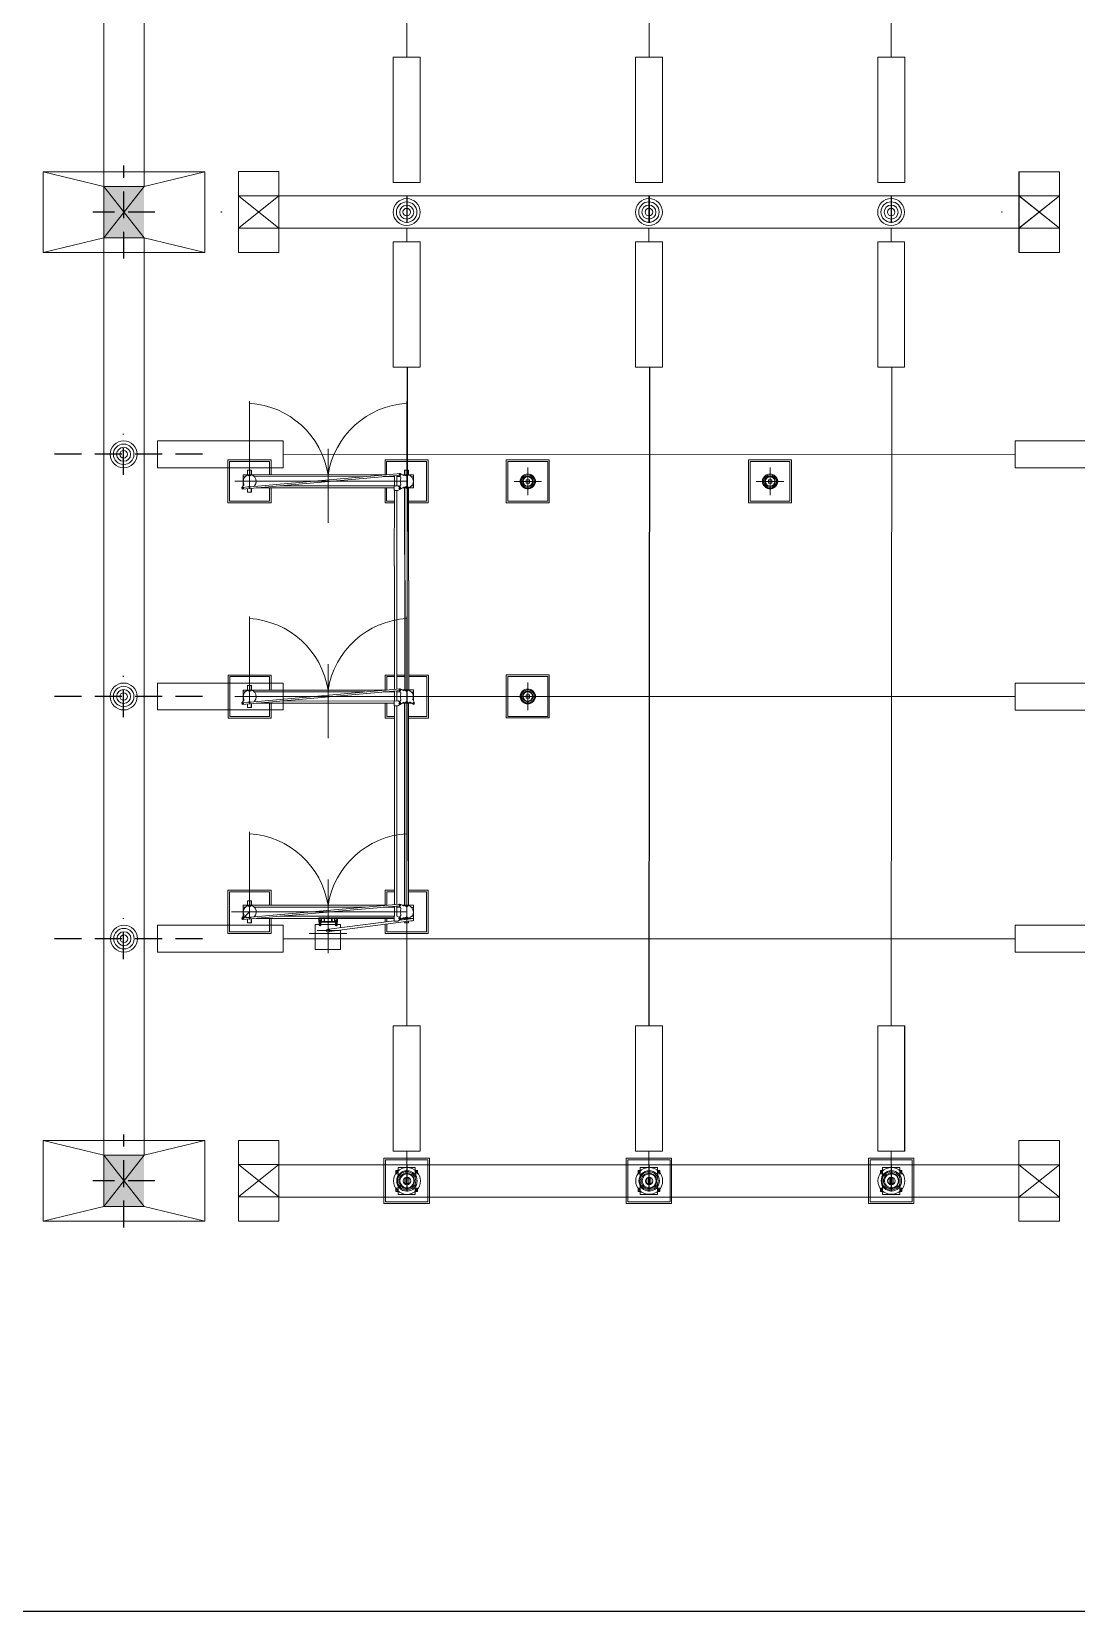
# Model space of a CAD drawing. Header units: metres. Extents: x 252 to 379, y 116 to 201.
# Drawn here: x 346.53 to 365.94, y 115.57 to 144.92 of the extents above; entities that cross this region are included whole.
import ezdxf

# ---------------------------------------------------------------- set-up
doc = ezdxf.new("R2010")
doc.units = ezdxf.units.M
doc.linetypes.add('ACAD_ISO10W100', pattern=[18.5, 12, -3, 0.5, -3])
doc.linetypes.add('DASHED', pattern=[0.75, 0.5, -0.25])
for name, color, linetype, lineweight in [('C-ESTRUCTURA', 94, 'Continuous', 9), ('E-CONDUCTOR', 40, 'Continuous', 15), ('E-EQUIPOS', 250, 'Continuous', 0), ('E-SIMBOLOS', 4, 'Continuous', 25), ('KOMPONENTE', 7, 'Continuous', 5), ('L-STRUCTUR_SET_A', 94, 'Continuous', 9)]:
    doc.layers.add(name, color=color, linetype=linetype, lineweight=lineweight)
doc.layers.add('ESTRUCTURAS', color=1, linetype='Continuous')
doc.layers.add('Fence', color=252, linetype='Continuous')
doc.layers.add('NOPRINT', color=13, linetype='DASHED', plot=False)

# ---------------------------------------------------------------- blocks, each defined once
blk = doc.blocks.new('set_2s_1d')
at = {"layer": 'C-ESTRUCTURA'}
for p, q in [((33.129, -16.025), (33.129, 1.025)), ((33.879, -16.025), (33.879, 1.025)), ((32.004, -17.25), (32.003, -15.75)), ((32.004, -15.75), (33.129, -16.025)), ((32.004, -15.75), (35.004, -15.75)), ((35.004, -15.75), (33.879, -16.025)), ((35.004, -15.75), (35.004, -17.25)), ((35.629, -15.748), (35.629, -17.248)), ((36.379, -15.748), (35.629, -15.748)), ((35.631, -15.748), (35.631, -17.248)), ((36.381, -15.748), (35.631, -15.748)), ((36.379, -15.748), (36.379, -17.248)), ((36.381, -15.748), (36.381, -17.248)), ((50.131, -15.75), (50.131, -17.25)), ((50.881, -15.75), (50.131, -15.75)), ((50.132, -15.749), (50.132, -17.249)), ((50.882, -15.749), (50.132, -15.749)), ((50.881, -15.75), (50.881, -17.25)), ((50.882, -15.749), (50.882, -17.249)), ((33.879, -16.025), (33.129, -16.975)), ((33.879, -16.975), (33.129, -16.025)), ((33.129, -16.975), (33.129, -16.025)), ((33.879, -16.025), (33.129, -16.025)), ((35.629, -16.798), (36.379, -16.198)), ((36.379, -16.798), (35.629, -16.198)), ((35.631, -16.798), (36.381, -16.198)), ((36.381, -16.798), (35.631, -16.198)), ((36.381, -16.2), (50.131, -16.2)), ((36.383, -16.2), (50.133, -16.2)), ((50.131, -16.8), (50.881, -16.2)), ((50.881, -16.8), (50.131, -16.2)), ((50.132, -16.799), (50.882, -16.199)), ((50.882, -16.799), (50.132, -16.199)), ((32.004, -17.25), (33.129, -16.975)), ((33.879, -16.975), (33.129, -16.975)), ((33.129, -34.025), (33.129, -16.975)), ((33.129, -34.025), (33.129, -16.975)), ((35.004, -17.25), (33.879, -16.975)), ((33.879, -34.025), (33.879, -16.975)), ((33.879, -34.025), (33.879, -16.975)), ((36.381, -16.8), (50.131, -16.8)), ((36.383, -16.8), (50.133, -16.8)), ((35.004, -17.25), (32.004, -17.25)), ((36.379, -17.248), (35.629, -17.248)), ((36.381, -17.248), (35.631, -17.248)), ((50.881, -17.25), (50.131, -17.25)), ((50.882, -17.249), (50.132, -17.249)), ((32.004, -35.25), (32.003, -33.75)), ((32.004, -33.75), (33.129, -34.025)), ((32.004, -33.75), (35.004, -33.75)), ((35.004, -33.75), (33.879, -34.025)), ((35.004, -33.75), (35.004, -35.25)), ((35.629, -33.748), (35.629, -35.248)), ((36.379, -33.748), (35.629, -33.748)), ((36.379, -33.748), (36.379, -35.248)), ((50.131, -33.75), (50.131, -35.25)), ((50.881, -33.75), (50.131, -33.75)), ((50.881, -33.75), (50.881, -35.25)), ((33.879, -34.025), (33.129, -34.975)), ((33.879, -34.975), (33.129, -34.025)), ((33.129, -34.975), (33.129, -34.025)), ((33.879, -34.025), (33.129, -34.025)), ((35.629, -34.798), (36.379, -34.198)), ((36.379, -34.798), (35.629, -34.198)), ((36.381, -34.2), (50.131, -34.2)), ((50.131, -34.8), (50.881, -34.2)), ((50.881, -34.8), (50.131, -34.2)), ((36.381, -34.8), (50.131, -34.8)), ((32.004, -35.25), (33.129, -34.975)), ((33.879, -34.975), (33.129, -34.975)), ((35.004, -35.25), (33.879, -34.975)), ((35.004, -35.25), (32.004, -35.25)), ((36.379, -35.248), (35.629, -35.248)), ((50.881, -35.25), (50.131, -35.25))]:
    blk.add_line(p, q, dxfattribs=at)
at = {"layer": 'C-ESTRUCTURA', "flags": 128}
for points in [[(35.629, -16.198), (36.379, -16.198)], [(35.631, -16.198), (36.381, -16.198)], [(50.131, -16.2), (50.881, -16.2)], [(50.132, -16.199), (50.882, -16.199)], [(35.629, -16.798), (36.379, -16.798)], [(35.631, -16.798), (36.381, -16.798)], [(50.131, -16.8), (50.881, -16.8)], [(50.132, -16.799), (50.882, -16.799)], [(35.629, -34.198), (36.379, -34.198)], [(50.131, -34.2), (50.881, -34.2)], [(35.629, -34.798), (36.379, -34.798)], [(50.131, -34.8), (50.881, -34.8)]]:
    blk.add_lwpolyline(points, dxfattribs=at)
at = {"layer": 'E-CONDUCTOR'}
for p, q in [((38.758, -13.62), (38.77, -1.38)), ((43.258, -13.62), (43.27, -1.38)), ((47.758, -13.62), (47.77, -1.38)), ((39.008, -13.62), (38.508, -13.62)), ((38.508, -13.62), (38.508, -15.95)), ((39.008, -15.95), (39.008, -13.62)), ((43.508, -13.62), (43.008, -13.62)), ((43.008, -13.62), (43.008, -15.95)), ((43.508, -15.95), (43.508, -13.62)), ((48.008, -13.62), (47.508, -13.62)), ((47.508, -13.62), (47.508, -15.95)), ((48.008, -15.95), (48.008, -13.62)), ((38.508, -15.95), (39.008, -15.95)), ((43.008, -15.95), (43.508, -15.95)), ((47.508, -15.95), (48.008, -15.95)), ((38.756, -16.8), (38.756, -17.05)), ((43.256, -16.8), (43.256, -17.05)), ((47.756, -16.8), (47.756, -17.05)), ((38.506, -19.38), (38.506, -17.05)), ((38.506, -17.05), (39.006, -17.05)), ((39.006, -17.05), (39.006, -19.38)), ((43.006, -19.38), (43.006, -17.05)), ((43.006, -17.05), (43.506, -17.05)), ((43.506, -17.05), (43.506, -19.38)), ((47.506, -19.38), (47.506, -17.05)), ((47.506, -17.05), (48.006, -17.05)), ((48.006, -17.05), (48.006, -19.38)), ((39.006, -19.38), (38.506, -19.38)), ((38.756, -31.62), (38.768, -19.38)), ((38.758, -31.62), (38.77, -19.38)), ((43.506, -19.38), (43.006, -19.38)), ((43.256, -31.62), (43.268, -19.38)), ((43.258, -31.62), (43.27, -19.38)), ((48.006, -19.38), (47.506, -19.38)), ((47.756, -31.62), (47.768, -19.38)), ((47.758, -31.62), (47.77, -19.38)), ((34.129, -21.25), (34.129, -20.75)), ((34.129, -20.75), (36.459, -20.75)), ((36.459, -20.75), (36.459, -21.25)), ((50.058, -20.752), (50.058, -21.252)), ((52.388, -20.752), (50.058, -20.752)), ((33.879, -21), (34.129, -21)), ((33.879, -21), (34.129, -21)), ((36.459, -21), (50.058, -21.002)), ((36.459, -21.25), (34.129, -21.25)), ((50.058, -21.252), (52.388, -21.252)), ((33.879, -25.5), (34.129, -25.5)), ((33.879, -25.5), (34.129, -25.5)), ((34.129, -25.75), (34.129, -25.25)), ((34.129, -25.25), (36.459, -25.25)), ((36.459, -25.25), (36.459, -25.75)), ((36.459, -25.5), (50.058, -25.502)), ((50.058, -25.252), (50.058, -25.752)), ((52.388, -25.252), (50.058, -25.252)), ((36.459, -25.75), (34.129, -25.75)), ((50.058, -25.752), (52.388, -25.752)), ((34.129, -30.25), (34.129, -29.75)), ((34.129, -29.75), (36.459, -29.75)), ((36.459, -29.75), (36.459, -30.25)), ((50.058, -29.752), (50.058, -30.252)), ((52.388, -29.752), (50.058, -29.752)), ((33.879, -30), (34.129, -30)), ((33.879, -30), (34.129, -30)), ((36.459, -30), (50.058, -30.002)), ((36.459, -30.25), (34.129, -30.25)), ((50.058, -30.252), (52.388, -30.252)), ((39.006, -31.62), (38.506, -31.62)), ((38.506, -31.62), (38.506, -33.95)), ((39.008, -31.62), (38.508, -31.62)), ((38.508, -31.62), (38.508, -33.95)), ((39.006, -33.95), (39.006, -31.62)), ((39.008, -33.95), (39.008, -31.62)), ((43.506, -31.62), (43.006, -31.62)), ((43.006, -31.62), (43.006, -33.95)), ((43.508, -31.62), (43.008, -31.62)), ((43.008, -31.62), (43.008, -33.95)), ((43.506, -33.95), (43.506, -31.62)), ((43.508, -33.95), (43.508, -31.62)), ((48.006, -31.62), (47.506, -31.62)), ((47.506, -31.62), (47.506, -33.95)), ((48.008, -31.62), (47.508, -31.62)), ((47.508, -31.62), (47.508, -33.95)), ((48.006, -33.95), (48.006, -31.62)), ((48.008, -33.95), (48.008, -31.62)), ((38.506, -33.95), (39.006, -33.95)), ((38.508, -33.95), (39.008, -33.95)), ((38.756, -34.2), (38.756, -33.95)), ((43.006, -33.95), (43.506, -33.95)), ((43.008, -33.95), (43.508, -33.95)), ((43.256, -34.2), (43.256, -33.95)), ((47.506, -33.95), (48.006, -33.95)), ((47.508, -33.95), (48.008, -33.95)), ((47.756, -34.2), (47.756, -33.95))]:
    blk.add_line(p, q, dxfattribs=at)
for centre, radius in [((38.756, -16.5), 0.25), ((38.756, -16.5), 0.19), ((38.756, -16.5), 0.13), ((38.756, -16.5), 0.07), ((43.256, -16.499), 0.25), ((43.256, -16.499), 0.19), ((43.256, -16.499), 0.13), ((43.256, -16.499), 0.07), ((47.756, -16.499), 0.25), ((47.756, -16.499), 0.19), ((47.756, -16.499), 0.13), ((47.756, -16.499), 0.07), ((33.498, -21), 0.25), ((33.498, -21), 0.19), ((33.498, -21), 0.13), ((33.498, -21), 0.07), ((33.498, -25.5), 0.25), ((33.498, -25.5), 0.19), ((33.498, -25.5), 0.13), ((33.498, -25.5), 0.07), ((33.504, -30), 0.25), ((33.504, -30), 0.19), ((33.504, -30), 0.13), ((33.504, -30), 0.07), ((38.761, -34.501), 0.25), ((38.761, -34.501), 0.19), ((43.261, -34.5), 0.25), ((43.261, -34.5), 0.19), ((47.761, -34.5), 0.25), ((47.761, -34.5), 0.19), ((38.761, -34.501), 0.13), ((38.761, -34.501), 0.07), ((43.261, -34.5), 0.13), ((43.261, -34.5), 0.07), ((47.761, -34.5), 0.13), ((47.761, -34.5), 0.07)]:
    blk.add_circle(centre, radius, dxfattribs=at)
at = {"layer": 'E-EQUIPOS'}
blk.add_circle((49.812, -16.499), 0.00371, dxfattribs=at)
at = {"layer": 'E-SIMBOLOS'}
for points in [[(33.129, -16.975), (33.129, -16.025), (33.879, -16.975), (33.879, -16.025)], [(33.129, -34.975), (33.129, -34.025), (33.879, -34.975), (33.879, -34.025)]]:
    blk.add_solid(points, dxfattribs=at)
at = {"layer": 'ESTRUCTURAS'}
blk.add_circle((35.312, -16.499), 0.00371, dxfattribs=at)
at = {"layer": 'Fence', "color": 52, "true_color": 0xc8c92d}
blk.add_line((62.5, -42.5), (-62.5, -42.5), dxfattribs=at)
at = {"layer": 'KOMPONENTE', "color": 1}
for p, q in [((35.836, -21.642), (35.836, -20.014)), ((38.756, -21.642), (38.756, -20.014)), ((37.296, -22.272), (37.296, -21.131)), ((35.755, -21.416), (35.72, -21.416)), ((35.801, -21.296), (35.801, -21.38)), ((35.866, -21.396), (35.806, -21.396)), ((35.836, -21.361), (35.836, -21.426)), ((35.869, -21.296), (35.869, -21.38)), ((35.876, -21.296), (35.876, -21.38)), ((38.527, -21.397), (38.527, -21.583)), ((38.575, -21.583), (38.575, -21.393)), ((38.636, -21.415), (38.575, -21.415)), ((38.62, -21.39), (38.647, -21.433)), ((38.691, -21.389), (38.645, -21.362)), ((38.716, -21.295), (38.716, -21.379)), ((38.724, -21.295), (38.724, -21.379)), ((38.726, -21.395), (38.786, -21.395)), ((38.756, -21.355), (38.756, -21.42)), ((38.791, -21.295), (38.791, -21.379)), ((38.88, -21.418), (38.847, -21.418)), ((35.566, -21.501), (38.756, -21.501)), ((35.729, -21.572), (35.694, -21.617)), ((35.801, -21.637), (35.801, -21.706)), ((35.866, -21.606), (35.806, -21.606)), ((35.836, -21.576), (35.836, -21.636)), ((35.869, -21.631), (35.869, -21.706)), ((35.876, -21.63), (35.876, -21.706)), ((36.4, -21.584), (38.602, -21.584)), ((38.527, -21.673), (38.526, -23.073)), ((38.574, -22.864), (38.575, -21.673)), ((38.647, -21.568), (38.624, -21.601)), ((38.716, -21.622), (38.716, -22.862)), ((38.724, -21.622), (38.724, -23.344)), ((38.726, -21.605), (38.786, -21.605)), ((38.756, -21.575), (38.756, -21.635)), ((38.791, -21.622), (38.791, -23.344)), ((38.847, -21.583), (38.88, -21.583)), ((38.575, -25.362), (38.576, -22.864)), ((38.719, -22.862), (38.719, -25.379)), ((38.529, -23.073), (38.527, -25.366)), ((38.726, -23.344), (38.726, -25.379)), ((38.794, -23.344), (38.794, -25.379)), ((35.836, -25.642), (35.836, -24.014)), ((38.756, -25.642), (38.756, -24.014)), ((37.296, -26.272), (37.296, -25.131)), ((35.566, -25.501), (38.084, -25.501)), ((35.566, -25.501), (38.756, -25.501)), ((35.755, -25.416), (35.72, -25.416)), ((35.801, -25.379), (35.801, -25.296)), ((35.866, -25.396), (35.806, -25.396)), ((35.836, -25.366), (35.836, -25.426)), ((35.896, -25.501), (35.852, -25.501)), ((35.869, -25.379), (35.869, -25.296)), ((35.876, -25.379), (35.876, -25.296)), ((38.527, -25.397), (38.527, -25.403)), ((38.527, -25.402), (38.527, -25.583)), ((38.527, -25.403), (38.527, -25.583)), ((38.575, -25.396), (38.575, -25.393)), ((38.575, -25.583), (38.575, -25.396)), ((38.575, -25.583), (38.575, -25.396)), ((38.636, -25.415), (38.575, -25.415)), ((38.62, -25.39), (38.647, -25.433)), ((38.62, -25.39), (38.647, -25.433)), ((38.691, -25.389), (38.645, -25.362)), ((38.726, -25.395), (38.786, -25.395)), ((38.756, -25.365), (38.756, -25.425)), ((38.88, -25.418), (38.847, -25.418)), ((35.729, -25.572), (35.694, -25.617)), ((35.801, -25.636), (35.801, -25.706)), ((35.866, -25.606), (35.806, -25.606)), ((35.836, -25.576), (35.836, -25.636)), ((35.869, -25.63), (35.869, -25.706)), ((35.876, -25.63), (35.876, -25.706)), ((36.4, -25.584), (38.599, -25.583)), ((38.527, -25.673), (38.527, -29.366)), ((38.575, -29.362), (38.575, -25.673)), ((38.647, -25.568), (38.624, -25.601)), ((38.716, -25.622), (38.716, -29.379)), ((38.724, -25.622), (38.724, -29.379)), ((38.726, -25.605), (38.786, -25.605)), ((38.756, -25.575), (38.756, -25.635)), ((38.791, -25.622), (38.791, -29.379)), ((38.877, -25.643), (38.819, -25.608)), ((38.901, -25.619), (38.868, -25.556)), ((35.836, -29.642), (35.836, -28.014)), ((38.756, -29.642), (38.756, -28.014)), ((38.756, -29.642), (38.756, -28.7)), ((35.801, -29.379), (35.801, -29.296)), ((35.869, -29.379), (35.869, -29.296)), ((35.876, -29.379), (35.876, -29.296)), ((37.296, -30.272), (37.296, -29.131)), ((35.504, -29.501), (38.756, -29.501)), ((35.729, -29.572), (35.694, -29.617)), ((35.755, -29.415), (35.72, -29.415)), ((35.836, -29.501), (35.727, -29.612)), ((35.801, -29.636), (35.801, -29.706)), ((35.866, -29.396), (35.806, -29.396)), ((35.866, -29.606), (35.806, -29.606)), ((35.836, -29.426), (35.836, -29.366)), ((35.836, -29.638), (35.836, -29.573)), ((35.869, -29.63), (35.869, -29.706)), ((35.876, -29.63), (35.876, -29.706)), ((36.402, -29.583), (38.527, -29.583)), ((37.121, -29.611), (37.121, -29.691)), ((37.176, -29.611), (37.121, -29.611)), ((37.146, -29.63), (37.146, -29.769)), ((37.231, -29.611), (37.176, -29.611)), ((37.176, -29.622), (37.176, -29.691)), ((37.224, -29.622), (37.224, -29.691)), ((37.361, -29.611), (37.231, -29.611)), ((37.231, -29.622), (37.231, -29.691)), ((37.361, -29.611), (37.416, -29.611)), ((37.361, -29.622), (37.361, -29.691)), ((37.369, -29.622), (37.369, -29.691)), ((37.416, -29.611), (38.521, -29.611)), ((37.416, -29.622), (37.416, -29.691)), ((37.446, -29.63), (37.446, -29.769)), ((37.471, -29.622), (37.471, -29.691)), ((38.527, -29.397), (38.527, -29.583)), ((38.575, -29.415), (38.575, -29.393)), ((38.575, -29.583), (38.575, -29.393)), ((38.636, -29.415), (38.575, -29.415)), ((38.62, -29.39), (38.647, -29.433)), ((38.647, -29.568), (38.624, -29.601)), ((38.626, -29.655), (38.88, -29.622)), ((38.691, -29.389), (38.645, -29.362)), ((38.716, -29.622), (38.716, -29.647)), ((38.724, -29.622), (38.724, -29.646)), ((38.726, -29.396), (38.786, -29.396)), ((38.726, -29.606), (38.786, -29.606)), ((38.756, -29.426), (38.756, -29.366)), ((38.756, -29.641), (38.756, -29.576)), ((38.791, -29.622), (38.791, -29.632)), ((38.88, -29.418), (38.847, -29.418)), ((38.847, -29.583), (38.88, -29.583)), ((38.88, -29.665), (38.88, -29.622)), ((37.506, -29.851), (37.095, -29.851)), ((37.471, -29.682), (37.121, -29.682)), ((37.471, -29.691), (37.121, -29.691)), ((37.136, -29.691), (37.136, -29.682)), ((37.141, -29.662), (37.141, -29.67)), ((37.141, -29.672), (37.141, -29.681)), ((37.143, -29.691), (37.143, -29.682)), ((37.151, -29.691), (37.151, -29.682)), ((37.152, -29.662), (37.152, -29.67)), ((37.152, -29.672), (37.152, -29.681)), ((37.158, -29.691), (37.158, -29.682)), ((37.308, -29.823), (38.521, -29.668)), ((38.88, -29.665), (37.321, -29.869)), ((37.436, -29.691), (37.436, -29.682)), ((37.441, -29.662), (37.441, -29.67)), ((37.441, -29.672), (37.441, -29.681)), ((37.443, -29.691), (37.443, -29.682)), ((37.451, -29.691), (37.451, -29.682)), ((37.452, -29.662), (37.452, -29.67)), ((37.452, -29.672), (37.452, -29.681)), ((37.458, -29.691), (37.458, -29.682)), ((38.716, -29.697), (38.716, -29.706)), ((38.724, -29.695), (38.724, -29.706)), ((38.791, -29.682), (38.791, -29.706)), ((38.847, -29.672), (38.88, -29.665)), ((38.72, -34.551), (38.72, -34.449)), ((38.72, -34.449), (38.756, -34.449)), ((38.756, -34.551), (38.72, -34.551)), ((38.747, -34.551), (38.747, -34.449)), ((38.756, -34.551), (38.756, -34.449)), ((38.793, -34.449), (38.756, -34.449)), ((38.756, -34.551), (38.756, -34.449)), ((38.756, -34.551), (38.793, -34.551)), ((38.766, -34.551), (38.766, -34.449)), ((38.793, -34.551), (38.793, -34.449)), ((43.22, -34.551), (43.22, -34.449)), ((43.22, -34.449), (43.256, -34.449)), ((43.256, -34.551), (43.22, -34.551)), ((43.247, -34.551), (43.247, -34.449)), ((43.256, -34.551), (43.256, -34.449)), ((43.293, -34.449), (43.256, -34.449)), ((43.256, -34.551), (43.256, -34.449)), ((43.256, -34.551), (43.293, -34.551)), ((43.266, -34.551), (43.266, -34.449)), ((43.293, -34.551), (43.293, -34.449)), ((47.72, -34.551), (47.72, -34.449)), ((47.72, -34.449), (47.756, -34.449)), ((47.756, -34.551), (47.72, -34.551)), ((47.747, -34.551), (47.747, -34.449)), ((47.756, -34.551), (47.756, -34.449)), ((47.793, -34.449), (47.756, -34.449)), ((47.756, -34.551), (47.756, -34.449)), ((47.756, -34.551), (47.793, -34.551)), ((47.766, -34.551), (47.766, -34.449)), ((47.793, -34.551), (47.793, -34.449))]:
    blk.add_line(p, q, dxfattribs=at)
at = {"layer": 'KOMPONENTE', "color": 1, "linetype": 'ACAD_ISO10W100', "ltscale": 0.5}
for p, q in [((41.006, -21.759), (41.006, -21.247)), ((45.506, -21.759), (45.506, -21.247)), ((41.262, -21.503), (40.75, -21.503)), ((45.762, -21.503), (45.25, -21.503)), ((41.006, -25.755), (41.006, -25.243)), ((41.262, -25.499), (40.75, -25.499))]:
    blk.add_line(p, q, dxfattribs=at)
at = {"layer": 'KOMPONENTE', "color": 1}
for points in [[(37.296, -20.901), (37.296, -21.601)], [(38.646, -21.356), (38.65, -21.386), (35.7, -21.646), (35.694, -21.617), (35.826, -21.606)], [(38.377, -21.38), (35.72, -21.38), (35.72, -21.584)], [(35.876, -21.296), (35.801, -21.296)], [(35.847, -21.604), (38.646, -21.356)], [(37.977, -21.415), (35.926, -21.416)], [(38.429, -21.415), (38.319, -21.415)], [(38.527, -21.415), (38.429, -21.415)], [(38.681, -21.622), (38.88, -21.622), (38.88, -21.379), (38.674, -21.379)], [(38.791, -21.295), (38.716, -21.295)], [(35.876, -21.706), (35.801, -21.706)], [(35.958, -21.623), (38.523, -21.623)], [(38.521, -21.583), (38.521, -21.673), (38.594, -21.673), (38.695, -21.614)], [(38.599, -21.583), (38.642, -21.614)], [(37.296, -24.901), (37.296, -25.601)], [(38.643, -25.356), (38.648, -25.386), (35.7, -25.646), (35.694, -25.617), (35.826, -25.606)], [(38.375, -25.38), (35.72, -25.38), (35.72, -25.584)], [(35.876, -25.296), (35.801, -25.296)], [(35.847, -25.604), (38.643, -25.356)], [(37.975, -25.415), (35.926, -25.416)], [(38.429, -25.415), (38.319, -25.415)], [(38.527, -25.415), (38.429, -25.415)], [(38.88, -25.578), (38.88, -25.379), (38.674, -25.379)], [(35.876, -25.706), (35.801, -25.706)], [(35.958, -25.623), (38.521, -25.623)], [(38.521, -25.583), (38.521, -25.673), (38.594, -25.673), (38.696, -25.614)], [(38.599, -25.583), (38.642, -25.614)], [(38.681, -25.622), (38.843, -25.622)], [(37.296, -28.901), (37.296, -29.601)], [(35.876, -29.296), (35.801, -29.296)], [(38.629, -29.357), (38.633, -29.388), (35.7, -29.645), (35.694, -29.617), (35.825, -29.605)], [(35.72, -29.501), (35.72, -29.379), (37.455, -29.38)], [(38.383, -29.379), (35.72, -29.379), (35.72, -29.583)], [(35.847, -29.603), (38.629, -29.357)], [(37.977, -29.415), (35.926, -29.415)], [(35.959, -29.622), (38.521, -29.622)], [(37.296, -29.551), (37.296, -30.251)], [(38.429, -29.415), (38.321, -29.415)], [(38.527, -29.415), (38.429, -29.415)], [(38.521, -29.583), (38.521, -29.673), (38.594, -29.673), (38.696, -29.614)], [(38.575, -29.583), (38.642, -29.614)], [(38.681, -29.622), (38.88, -29.622), (38.88, -29.379), (38.674, -29.379)], [(35.876, -29.706), (35.801, -29.706)], [(36.942, -29.901), (37.642, -29.901)], [(37.528, -29.78), (37.528, -29.736), (37.054, -29.736), (37.054, -30.199), (37.528, -30.199), (37.528, -29.842)], [(37.133, -29.67), (37.133, -29.662)], [(37.133, -29.681), (37.133, -29.672)], [(37.136, -29.682), (37.158, -29.682)], [(37.137, -29.66), (37.157, -29.66)], [(37.137, -29.671), (37.157, -29.671)], [(37.137, -29.671), (37.157, -29.671)], [(37.146, -29.67), (37.146, -29.662)], [(37.146, -29.681), (37.146, -29.672)], [(37.161, -29.67), (37.161, -29.662)], [(37.161, -29.681), (37.161, -29.672)], [(37.433, -29.67), (37.433, -29.662)], [(37.433, -29.681), (37.433, -29.672)], [(37.436, -29.682), (37.458, -29.682)], [(37.437, -29.66), (37.457, -29.66)], [(37.437, -29.671), (37.457, -29.671)], [(37.437, -29.671), (37.457, -29.671)], [(37.446, -29.67), (37.446, -29.662)], [(37.446, -29.681), (37.446, -29.672)], [(37.461, -29.67), (37.461, -29.662)], [(37.461, -29.681), (37.461, -29.672)], [(37.528, -29.795), (37.528, -29.78)], [(38.791, -29.706), (38.716, -29.706)], [(38.596, -34.305), (38.556, -34.305), (38.556, -34.368), (38.596, -34.368)], [(38.756, -34.249), (38.596, -34.249), (38.596, -34.445)], [(38.756, -34.249), (38.916, -34.249), (38.916, -34.445)], [(38.916, -34.305), (38.956, -34.305), (38.956, -34.368), (38.916, -34.368)], [(43.096, -34.305), (43.056, -34.305), (43.056, -34.368), (43.096, -34.368)], [(43.256, -34.249), (43.096, -34.249), (43.096, -34.445)], [(43.256, -34.249), (43.416, -34.249), (43.416, -34.445)], [(43.416, -34.305), (43.456, -34.305), (43.456, -34.368), (43.416, -34.368)], [(47.596, -34.305), (47.556, -34.305), (47.556, -34.368), (47.596, -34.368)], [(47.756, -34.249), (47.596, -34.249), (47.596, -34.445)], [(47.756, -34.249), (47.916, -34.249), (47.916, -34.445)], [(47.916, -34.305), (47.956, -34.305), (47.956, -34.368), (47.916, -34.368)], [(38.596, -34.633), (38.556, -34.633), (38.556, -34.696), (38.596, -34.696)], [(38.596, -34.555), (38.596, -34.754), (38.756, -34.754)], [(38.916, -34.555), (38.916, -34.754), (38.756, -34.754)], [(38.916, -34.633), (38.956, -34.633), (38.956, -34.696), (38.916, -34.696)], [(43.096, -34.633), (43.056, -34.633), (43.056, -34.696), (43.096, -34.696)], [(43.096, -34.555), (43.096, -34.754), (43.256, -34.754)], [(43.416, -34.555), (43.416, -34.754), (43.256, -34.754)], [(43.416, -34.633), (43.456, -34.633), (43.456, -34.696), (43.416, -34.696)], [(47.596, -34.633), (47.556, -34.633), (47.556, -34.696), (47.596, -34.696)], [(47.596, -34.555), (47.596, -34.754), (47.756, -34.754)], [(47.916, -34.555), (47.916, -34.754), (47.756, -34.754)], [(47.916, -34.633), (47.956, -34.633), (47.956, -34.696), (47.916, -34.696)]]:
    blk.add_lwpolyline(points, dxfattribs=at)
for points in [[(41.037, -21.534), (41.037, -21.472), (40.975, -21.472), (40.975, -21.534)], [(45.537, -21.534), (45.537, -21.472), (45.475, -21.472), (45.475, -21.534)], [(41.037, -25.53), (41.037, -25.468), (40.975, -25.468), (40.975, -25.53)], [(37.131, -29.704), (37.136, -29.691), (37.158, -29.691), (37.162, -29.704)], [(37.131, -29.704), (37.131, -29.754), (37.162, -29.754), (37.162, -29.704)], [(37.136, -29.71), (37.136, -29.749), (37.141, -29.749), (37.141, -29.71)], [(37.157, -29.71), (37.157, -29.749), (37.152, -29.749), (37.152, -29.71)], [(37.431, -29.704), (37.436, -29.691), (37.458, -29.691), (37.462, -29.704)], [(37.431, -29.704), (37.431, -29.754), (37.462, -29.754), (37.462, -29.704)], [(37.436, -29.71), (37.436, -29.749), (37.441, -29.749), (37.441, -29.71)], [(37.457, -29.71), (37.457, -29.749), (37.452, -29.749), (37.452, -29.71)]]:
    blk.add_lwpolyline(points, close=True, dxfattribs=at)
for points in [[(37.137, -29.66), (37.137, -29.659, -0.414214), (37.141, -29.655), (37.152, -29.655, -0.414214), (37.156, -29.659), (37.156, -29.66)], [(37.437, -29.66), (37.437, -29.659, -0.414214), (37.441, -29.655), (37.452, -29.655, -0.414214), (37.456, -29.659), (37.456, -29.66)]]:
    blk.add_lwpolyline(points, format="xyb", close=True, dxfattribs=at)
at = {"layer": 'KOMPONENTE', "color": 1, "flags": 128}
for points in [[(38.746, -34.5), (38.767, -34.5)], [(43.246, -34.5), (43.267, -34.5)], [(47.746, -34.5), (47.767, -34.5)]]:
    blk.add_lwpolyline(points, dxfattribs=at)
at = {"layer": 'KOMPONENTE', "color": 1}
for centre, radius in [((35.836, -21.396), 0.011), ((38.631, -21.373), 0.0149), ((38.631, -21.373), 0.00347), ((38.756, -21.395), 0.011), ((41.006, -21.503), 0.138), ((41.006, -21.503), 0.121), ((41.006, -21.503), 0.098), ((41.006, -21.503), 0.0875), ((41.006, -21.503), 0.0875), ((45.506, -21.503), 0.138), ((45.506, -21.503), 0.121), ((45.506, -21.503), 0.098), ((45.506, -21.503), 0.0875), ((45.506, -21.503), 0.0875), ((35.712, -21.63), 0.0137), ((35.712, -21.63), 0.00347), ((35.836, -21.606), 0.011), ((38.631, -21.629), 0.0188), ((38.631, -21.629), 0.0149), ((38.631, -21.629), 0.00347), ((38.756, -21.605), 0.011), ((35.836, -25.396), 0.011), ((38.631, -25.373), 0.0149), ((38.631, -25.373), 0.00347), ((38.756, -25.395), 0.011), ((41.006, -25.499), 0.138), ((41.006, -25.499), 0.121), ((41.006, -25.499), 0.098), ((41.006, -25.499), 0.0875), ((41.006, -25.499), 0.0875), ((35.712, -25.63), 0.0137), ((35.712, -25.63), 0.00347), ((35.836, -25.606), 0.011), ((38.631, -25.629), 0.0188), ((38.631, -25.629), 0.0149), ((38.631, -25.629), 0.00347), ((38.756, -25.605), 0.011), ((38.885, -25.628), 0.0181), ((38.885, -25.628), 0.0122), ((38.885, -25.628), 0.00385), ((35.712, -29.629), 0.0137), ((35.712, -29.629), 0.00347), ((35.836, -29.396), 0.011), ((35.836, -29.606), 0.011), ((38.631, -29.629), 0.0188), ((38.631, -29.373), 0.0149), ((38.631, -29.629), 0.0149), ((38.631, -29.373), 0.00347), ((38.631, -29.629), 0.00347), ((38.756, -29.396), 0.011), ((38.756, -29.606), 0.011), ((37.296, -29.851), 0.0303), ((38.576, -34.338), 0.00946), ((38.756, -34.5), 0.169), ((38.937, -34.338), 0.00946), ((43.076, -34.338), 0.00946), ((43.256, -34.5), 0.169), ((43.437, -34.338), 0.00946), ((47.576, -34.338), 0.00946), ((47.756, -34.5), 0.169), ((47.937, -34.338), 0.00946), ((38.756, -34.5), 0.144), ((43.256, -34.5), 0.144), ((47.756, -34.5), 0.144), ((38.576, -34.666), 0.00946), ((38.937, -34.666), 0.00946), ((43.076, -34.666), 0.00946), ((43.437, -34.666), 0.00946), ((47.576, -34.666), 0.00946), ((47.937, -34.666), 0.00946)]:
    blk.add_circle(centre, radius, dxfattribs=at)
for centre, radius, start, end in [((35.737, -21.627), 1.579, 9.0214, 86.3827), ((38.856, -21.627), 1.579, 93.6173, 170.9786), ((35.841, -21.501), 0.121, 315.7119, 205.0789), ((38.702, -21.369), 0.0226, 242.0848, 289.5903), ((38.759, -21.501), 0.121, 247.2448, 113.8398), ((35.714, -21.561), 0.0188, 322.2053, 25.0789), ((38.759, -21.501), 0.121, 155.88, 205.0147), ((38.629, -21.443), 0.021, 337.9759, 31.0904), ((38.63, -21.557), 0.02, 329.5265, 23.9199), ((38.705, -21.63), 0.0191, 65.3962, 121.3052), ((35.737, -25.627), 1.579, 9.0214, 86.3827), ((38.856, -25.627), 1.579, 93.6173, 170.9786), ((35.841, -25.501), 0.121, 315.7119, 205.0789), ((38.759, -25.501), 0.121, 155.88, 205.0147), ((38.629, -25.443), 0.021, 337.9759, 31.0904), ((38.702, -25.369), 0.0224, 239.7926, 289.6324), ((38.759, -25.501), 0.121, 334.4508, 113.8398), ((35.714, -25.561), 0.0188, 322.2053, 25.0789), ((38.63, -25.557), 0.02, 329.5265, 15.8454), ((38.706, -25.636), 0.0248, 75.9212, 114.2126), ((38.759, -25.501), 0.121, 247.2448, 298.1404), ((38.817, -25.61), 0.003, 59.0322, 118.1404), ((38.87, -25.554), 0.003, 154.4508, 207.7585), ((35.737, -29.627), 1.579, 9.0214, 86.3827), ((38.856, -29.627), 1.579, 93.6173, 170.9786), ((35.841, -29.501), 0.121, 307.0829, 205.0141), ((35.714, -29.56), 0.0188, 322.2053, 25.0789), ((35.836, -29.501), 0.117, 225.558, 247.1618), ((38.759, -29.501), 0.121, 155.88, 205.0147), ((38.628, -29.444), 0.022, 338.3098, 30.5019), ((38.631, -29.558), 0.0189, 328.708, 16.1426), ((38.702, -29.369), 0.0226, 242.0848, 289.5903), ((38.705, -29.63), 0.0191, 65.3962, 121.3052), ((38.759, -29.501), 0.121, 247.2448, 113.8398), ((37.137, -29.669), 0.00845, 58.704, 121.296), ((37.137, -29.663), 0.00845, 238.704, 301.296), ((37.137, -29.68), 0.00845, 58.704, 121.296), ((37.137, -29.674), 0.00845, 238.704, 301.296), ((37.147, -29.673), 0.0125, 64.3953, 115.6059), ((37.147, -29.659), 0.0125, 244.3941, 295.6047), ((37.147, -29.684), 0.0125, 64.3953, 115.6059), ((37.147, -29.67), 0.0125, 244.3941, 295.6047), ((37.157, -29.669), 0.00845, 58.7026, 121.2974), ((37.157, -29.663), 0.00845, 238.7026, 301.2974), ((37.157, -29.68), 0.00845, 58.7026, 121.2974), ((37.157, -29.674), 0.00845, 238.7026, 301.2974), ((37.437, -29.669), 0.00845, 58.704, 121.296), ((37.437, -29.663), 0.00845, 238.704, 301.296), ((37.437, -29.68), 0.00845, 58.704, 121.296), ((37.437, -29.674), 0.00845, 238.704, 301.296), ((37.447, -29.673), 0.0125, 64.3953, 115.6059), ((37.447, -29.659), 0.0125, 244.3941, 295.6047), ((37.447, -29.684), 0.0125, 64.3953, 115.6059), ((37.447, -29.67), 0.0125, 244.3941, 295.6047), ((37.457, -29.669), 0.00845, 58.7026, 121.2974), ((37.457, -29.663), 0.00845, 238.7026, 301.2974), ((37.457, -29.68), 0.00845, 58.7026, 121.2974), ((37.457, -29.674), 0.00845, 238.7026, 301.2974)]:
    blk.add_arc(centre, radius, start, end, dxfattribs=at)
at = {"layer": 'L-STRUCTUR_SET_A'}
for points in [[(36.236, -21.623), (36.236, -21.901), (35.436, -21.901), (35.436, -21.101), (36.236, -21.101), (36.236, -21.38)], [(36.206, -21.623), (36.206, -21.871), (35.466, -21.871), (35.466, -21.131), (36.206, -21.131), (36.206, -21.38)], [(38.354, -21.38), (38.354, -21.101), (39.154, -21.101), (39.154, -21.901), (38.791, -21.901)], [(38.384, -21.379), (38.384, -21.131), (39.124, -21.131), (39.124, -21.871), (38.791, -21.871)], [(41.406, -21.625), (41.406, -21.903), (40.606, -21.903), (40.606, -21.103), (41.406, -21.103), (41.406, -21.625)], [(41.376, -21.382), (41.376, -21.873), (40.636, -21.873), (40.636, -21.133), (41.376, -21.133), (41.376, -21.382)], [(45.906, -21.625), (45.906, -21.903), (45.106, -21.903), (45.106, -21.103), (45.906, -21.103), (45.906, -21.625)], [(45.876, -21.382), (45.876, -21.873), (45.136, -21.873), (45.136, -21.133), (45.876, -21.133), (45.876, -21.382)], [(38.527, -21.901), (38.354, -21.901), (38.354, -21.623)], [(38.527, -21.871), (38.384, -21.871), (38.384, -21.623)], [(38.724, -21.871), (38.716, -21.871)], [(38.724, -21.901), (38.716, -21.901)], [(36.239, -25.623), (36.239, -25.901), (35.439, -25.901), (35.439, -25.101), (36.239, -25.101), (36.239, -25.38)], [(36.209, -25.623), (36.209, -25.871), (35.469, -25.871), (35.469, -25.131), (36.209, -25.131), (36.209, -25.38)], [(38.359, -25.38), (38.359, -25.101), (38.527, -25.101)], [(38.389, -25.379), (38.389, -25.131), (38.527, -25.131)], [(38.575, -25.101), (38.719, -25.101)], [(38.575, -25.131), (38.719, -25.131)], [(38.794, -25.101), (39.159, -25.101), (39.159, -25.901), (38.791, -25.901)], [(38.794, -25.131), (39.129, -25.131), (39.129, -25.871), (38.791, -25.871)], [(41.406, -25.621), (41.406, -25.899), (40.606, -25.899), (40.606, -25.099), (41.406, -25.099), (41.406, -25.621)], [(41.376, -25.378), (41.376, -25.869), (40.636, -25.869), (40.636, -25.129), (41.376, -25.129), (41.376, -25.378)], [(38.527, -25.901), (38.359, -25.901), (38.359, -25.623)], [(38.527, -25.871), (38.389, -25.871), (38.389, -25.623)], [(38.724, -25.871), (38.716, -25.871)], [(38.724, -25.901), (38.716, -25.901)], [(36.236, -29.622), (36.236, -29.901), (35.436, -29.901), (35.436, -29.101), (36.236, -29.101), (36.236, -29.379)], [(36.206, -29.622), (36.206, -29.871), (35.466, -29.871), (35.466, -29.131), (36.206, -29.131), (36.206, -29.379)], [(38.356, -29.379), (38.356, -29.101), (38.525, -29.101)], [(38.789, -29.101), (39.156, -29.101), (39.156, -29.901), (38.356, -29.901), (38.356, -29.734)], [(38.386, -29.379), (38.386, -29.131), (38.525, -29.131)], [(38.789, -29.131), (39.126, -29.131), (39.126, -29.871), (38.386, -29.871), (38.386, -29.73)], [(38.722, -29.101), (38.714, -29.101)], [(38.722, -29.131), (38.714, -29.131)], [(38.356, -29.689), (38.356, -29.622)], [(38.386, -29.685), (38.386, -29.622)]]:
    blk.add_lwpolyline(points, dxfattribs=at)
for points in [[(38.334, -34.922), (39.178, -34.922), (39.178, -34.078), (38.334, -34.078)], [(38.364, -34.892), (39.148, -34.892), (39.148, -34.108), (38.364, -34.108)], [(42.834, -34.922), (43.678, -34.922), (43.678, -34.078), (42.834, -34.078)], [(42.864, -34.892), (43.648, -34.892), (43.648, -34.108), (42.864, -34.108)], [(47.334, -34.922), (48.178, -34.922), (48.178, -34.078), (47.334, -34.078)], [(47.364, -34.892), (48.148, -34.892), (48.148, -34.108), (47.364, -34.108)]]:
    blk.add_lwpolyline(points, close=True, dxfattribs=at)
at = {"layer": 'NOPRINT'}
for p, q in [((38.756, -16.2), (38.756, -16.8)), ((38.758, -16.2), (38.758, -16.8)), ((43.256, -16.2), (43.256, -16.8)), ((43.258, -16.2), (43.258, -16.8)), ((47.756, -16.2), (47.756, -16.8)), ((47.758, -16.2), (47.758, -16.8)), ((38.756, -34.2), (38.756, -34.8)), ((43.256, -34.2), (43.256, -34.8)), ((47.756, -34.2), (47.756, -34.8))]:
    blk.add_line(p, q, dxfattribs=at)
at = {"layer": 'NOPRINT', "flags": 128}
for points in [[(33.504, -17.364), (33.504, -15.636)], [(34.079, -16.5), (32.928, -16.5)], [(33.498, -21.383), (33.498, -20.617)], [(33.498, -21.383), (33.498, -20.617)], [(34.964, -21), (32.043, -21)], [(34.964, -21), (32.043, -21)], [(33.498, -25.883), (33.498, -25.117)], [(33.498, -25.883), (33.498, -25.117)], [(34.964, -25.5), (32.043, -25.5)], [(34.964, -25.5), (32.043, -25.5)], [(33.498, -30.383), (33.498, -29.617)], [(33.498, -30.383), (33.498, -29.617)], [(34.964, -30), (32.043, -30)], [(34.964, -30), (32.043, -30)], [(33.504, -35.364), (33.504, -33.636)], [(34.079, -34.5), (32.928, -34.5)]]:
    blk.add_lwpolyline(points, dxfattribs=at)
at = {"layer": 'NOPRINT'}
for centre in [(41.006, -21.503), (45.506, -21.503), (41.006, -25.499)]:
    blk.add_circle(centre, 0.137, dxfattribs=at)

msp = doc.modelspace()

# ---------------------------------------------------------------- block references
msp.add_blockref('set_2s_1d', (314.746, 158.065))

doc.saveas('drawing.dxf')
